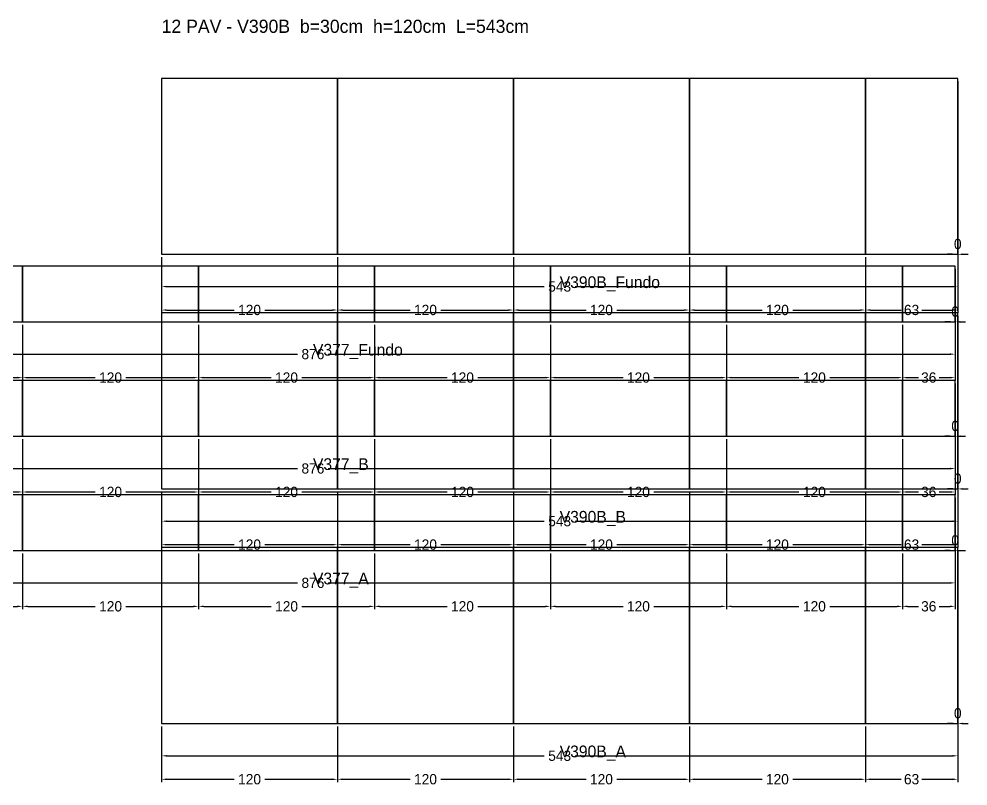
# Model space of a CAD drawing. Header units: metres. Extents: x 180 to 6304, y -11808 to -336.
# Drawn here: x 1617 to 2264, y -5294 to -4771 of the extents above; entities that cross this region are included whole.
import ezdxf

# ---------------------------------------------------------------- set-up
doc = ezdxf.new("R2010")
doc.units = ezdxf.units.M
doc.layers.add('COTA', color=3, linetype='Continuous')
doc.dimstyles.new('COTA_VIG', dxfattribs={"dimtxt": 7, "dimasz": 3.5, "dimexe": 2, "dimexo": 2, "dimgap": 1.5, "dimtad": 1, "dimdec": 1, "dimcen": 2.5, "dimclrd": 3, "dimclre": 3, "dimclrt": 3, "dimazin": 3, "dimtfac": 1, "dimtmove": 0, "dimatfit": 3})

# ---------------------------------------------------------------- blocks, each defined once
blk = doc.blocks.new('_CLOSEDFILLED')
at = {"color": 0, "linetype": 'BYBLOCK'}
blk.add_solid([(-1, 0.16), (0, 0), (-1, -0.16)], dxfattribs=at)
blk = doc.blocks.new('*D1171')
at = {"color": 3}
for p, q in [((1379.23, -5135.47), (1379.23, -5157.47)), ((2255.23, -5135.47), (2255.23, -5157.47)), ((1382.73, -5155.47), (1806.73, -5155.47)), ((1827.73, -5155.47), (2251.73, -5155.47))]:
    blk.add_line(p, q, dxfattribs=at)
at = {"layer": 'Defpoints'}
for p in [(1379.23, -5133.47), (2255.23, -5133.47), (1379.23, -5155.47)]:
    blk.add_point(p, dxfattribs=at)
at = {"layer": 'COTA', "color": 3, "xscale": 3.5, "yscale": 3.5, "rotation": 180}
blk.add_blockref('_CLOSEDFILLED', (1379.23, -5155.47), dxfattribs=at)
at = {"layer": 'COTA', "color": 3, "xscale": 3.5, "yscale": 3.5}
blk.add_blockref('_CLOSEDFILLED', (2255.23, -5155.47), dxfattribs=at)
at = {"layer": 'COTA', "color": 3, "insert": (1817.23, -5155.47), "char_height": 7, "attachment_point": 5}
blk.add_mtext('876', dxfattribs=at)
blk = doc.blocks.new('*D1173')
at = {"color": 3}
for p, q in [((1499.23, -5135.47), (1499.23, -5173.47)), ((1619.23, -5135.47), (1619.23, -5173.47)), ((1502.73, -5171.47), (1548.73, -5171.47)), ((1569.73, -5171.47), (1615.73, -5171.47))]:
    blk.add_line(p, q, dxfattribs=at)
at = {"layer": 'Defpoints'}
for p in [(1499.23, -5133.47), (1619.23, -5133.47), (1499.23, -5171.47)]:
    blk.add_point(p, dxfattribs=at)
at = {"layer": 'COTA', "color": 3, "xscale": 3.5, "yscale": 3.5, "rotation": 180}
blk.add_blockref('_CLOSEDFILLED', (1499.23, -5171.47), dxfattribs=at)
at = {"layer": 'COTA', "color": 3, "xscale": 3.5, "yscale": 3.5}
blk.add_blockref('_CLOSEDFILLED', (1619.23, -5171.47), dxfattribs=at)
at = {"layer": 'COTA', "color": 3, "insert": (1559.23, -5171.47), "char_height": 7, "attachment_point": 5}
blk.add_mtext('120', dxfattribs=at)
blk = doc.blocks.new('*D1174')
at = {"color": 3}
for p, q in [((1619.23, -5135.47), (1619.23, -5173.47)), ((1739.23, -5135.47), (1739.23, -5173.47)), ((1622.73, -5171.47), (1668.73, -5171.47)), ((1689.73, -5171.47), (1735.73, -5171.47))]:
    blk.add_line(p, q, dxfattribs=at)
at = {"layer": 'Defpoints'}
for p in [(1619.23, -5133.47), (1739.23, -5133.47), (1619.23, -5171.47)]:
    blk.add_point(p, dxfattribs=at)
at = {"layer": 'COTA', "color": 3, "xscale": 3.5, "yscale": 3.5, "rotation": 180}
blk.add_blockref('_CLOSEDFILLED', (1619.23, -5171.47), dxfattribs=at)
at = {"layer": 'COTA', "color": 3, "xscale": 3.5, "yscale": 3.5}
blk.add_blockref('_CLOSEDFILLED', (1739.23, -5171.47), dxfattribs=at)
at = {"layer": 'COTA', "color": 3, "insert": (1679.23, -5171.47), "char_height": 7, "attachment_point": 5}
blk.add_mtext('120', dxfattribs=at)
blk = doc.blocks.new('*D1175')
at = {"color": 3}
for p, q in [((1739.23, -5135.47), (1739.23, -5173.47)), ((1859.23, -5135.47), (1859.23, -5173.47)), ((1742.73, -5171.47), (1788.73, -5171.47)), ((1809.73, -5171.47), (1855.73, -5171.47))]:
    blk.add_line(p, q, dxfattribs=at)
at = {"layer": 'Defpoints'}
for p in [(1739.23, -5133.47), (1859.23, -5133.47), (1739.23, -5171.47)]:
    blk.add_point(p, dxfattribs=at)
at = {"layer": 'COTA', "color": 3, "xscale": 3.5, "yscale": 3.5, "rotation": 180}
blk.add_blockref('_CLOSEDFILLED', (1739.23, -5171.47), dxfattribs=at)
at = {"layer": 'COTA', "color": 3, "xscale": 3.5, "yscale": 3.5}
blk.add_blockref('_CLOSEDFILLED', (1859.23, -5171.47), dxfattribs=at)
at = {"layer": 'COTA', "color": 3, "insert": (1799.23, -5171.47), "char_height": 7, "attachment_point": 5}
blk.add_mtext('120', dxfattribs=at)
blk = doc.blocks.new('*D1176')
at = {"color": 3}
for p, q in [((1859.23, -5135.47), (1859.23, -5173.47)), ((1979.23, -5135.47), (1979.23, -5173.47)), ((1862.73, -5171.47), (1908.73, -5171.47)), ((1929.73, -5171.47), (1975.73, -5171.47))]:
    blk.add_line(p, q, dxfattribs=at)
at = {"layer": 'Defpoints'}
for p in [(1859.23, -5133.47), (1979.23, -5133.47), (1859.23, -5171.47)]:
    blk.add_point(p, dxfattribs=at)
at = {"layer": 'COTA', "color": 3, "xscale": 3.5, "yscale": 3.5, "rotation": 180}
blk.add_blockref('_CLOSEDFILLED', (1859.23, -5171.47), dxfattribs=at)
at = {"layer": 'COTA', "color": 3, "xscale": 3.5, "yscale": 3.5}
blk.add_blockref('_CLOSEDFILLED', (1979.23, -5171.47), dxfattribs=at)
at = {"layer": 'COTA', "color": 3, "insert": (1919.23, -5171.47), "char_height": 7, "attachment_point": 5}
blk.add_mtext('120', dxfattribs=at)
blk = doc.blocks.new('*D1177')
at = {"color": 3}
for p, q in [((1979.23, -5135.47), (1979.23, -5173.47)), ((2099.23, -5135.47), (2099.23, -5173.47)), ((1982.73, -5171.47), (2028.73, -5171.47)), ((2049.73, -5171.47), (2095.73, -5171.47))]:
    blk.add_line(p, q, dxfattribs=at)
at = {"layer": 'Defpoints'}
for p in [(1979.23, -5133.47), (2099.23, -5133.47), (1979.23, -5171.47)]:
    blk.add_point(p, dxfattribs=at)
at = {"layer": 'COTA', "color": 3, "xscale": 3.5, "yscale": 3.5, "rotation": 180}
blk.add_blockref('_CLOSEDFILLED', (1979.23, -5171.47), dxfattribs=at)
at = {"layer": 'COTA', "color": 3, "xscale": 3.5, "yscale": 3.5}
blk.add_blockref('_CLOSEDFILLED', (2099.23, -5171.47), dxfattribs=at)
at = {"layer": 'COTA', "color": 3, "insert": (2039.23, -5171.47), "char_height": 7, "attachment_point": 5}
blk.add_mtext('120', dxfattribs=at)
blk = doc.blocks.new('*D1178')
at = {"color": 3}
for p, q in [((2099.23, -5135.47), (2099.23, -5173.47)), ((2219.23, -5135.47), (2219.23, -5173.47)), ((2102.73, -5171.47), (2148.73, -5171.47)), ((2169.73, -5171.47), (2215.73, -5171.47))]:
    blk.add_line(p, q, dxfattribs=at)
at = {"layer": 'Defpoints'}
for p in [(2099.23, -5133.47), (2219.23, -5133.47), (2099.23, -5171.47)]:
    blk.add_point(p, dxfattribs=at)
at = {"layer": 'COTA', "color": 3, "xscale": 3.5, "yscale": 3.5, "rotation": 180}
blk.add_blockref('_CLOSEDFILLED', (2099.23, -5171.47), dxfattribs=at)
at = {"layer": 'COTA', "color": 3, "xscale": 3.5, "yscale": 3.5}
blk.add_blockref('_CLOSEDFILLED', (2219.23, -5171.47), dxfattribs=at)
at = {"layer": 'COTA', "color": 3, "insert": (2159.23, -5171.47), "char_height": 7, "attachment_point": 5}
blk.add_mtext('120', dxfattribs=at)
blk = doc.blocks.new('*D1179')
at = {"color": 3}
for p, q in [((2219.23, -5135.47), (2219.23, -5173.47)), ((2255.23, -5135.47), (2255.23, -5173.47)), ((2222.73, -5171.47), (2230.23, -5171.47)), ((2244.23, -5171.47), (2251.73, -5171.47))]:
    blk.add_line(p, q, dxfattribs=at)
at = {"layer": 'Defpoints'}
for p in [(2219.23, -5133.47), (2255.23, -5133.47), (2219.23, -5171.47)]:
    blk.add_point(p, dxfattribs=at)
at = {"layer": 'COTA', "color": 3, "xscale": 3.5, "yscale": 3.5, "rotation": 180}
blk.add_blockref('_CLOSEDFILLED', (2219.23, -5171.47), dxfattribs=at)
at = {"layer": 'COTA', "color": 3, "xscale": 3.5, "yscale": 3.5}
blk.add_blockref('_CLOSEDFILLED', (2255.23, -5171.47), dxfattribs=at)
at = {"layer": 'COTA', "color": 3, "insert": (2237.23, -5171.47), "char_height": 7, "attachment_point": 5}
blk.add_mtext('36', dxfattribs=at)
blk = doc.blocks.new('*D1181')
at = {"color": 3}
for p, q in [((1379.23, -5057.47), (1379.23, -5079.47)), ((2255.23, -5057.47), (2255.23, -5079.47)), ((1382.73, -5077.47), (1806.73, -5077.47)), ((1827.73, -5077.47), (2251.73, -5077.47))]:
    blk.add_line(p, q, dxfattribs=at)
at = {"layer": 'Defpoints'}
for p in [(1379.23, -5055.47), (2255.23, -5055.47), (1379.23, -5077.47)]:
    blk.add_point(p, dxfattribs=at)
at = {"layer": 'COTA', "color": 3, "xscale": 3.5, "yscale": 3.5, "rotation": 180}
blk.add_blockref('_CLOSEDFILLED', (1379.23, -5077.47), dxfattribs=at)
at = {"layer": 'COTA', "color": 3, "xscale": 3.5, "yscale": 3.5}
blk.add_blockref('_CLOSEDFILLED', (2255.23, -5077.47), dxfattribs=at)
at = {"layer": 'COTA', "color": 3, "insert": (1817.23, -5077.47), "char_height": 7, "attachment_point": 5}
blk.add_mtext('876', dxfattribs=at)
blk = doc.blocks.new('*D1183')
at = {"color": 3}
for p, q in [((1499.23, -5057.47), (1499.23, -5095.47)), ((1619.23, -5057.47), (1619.23, -5095.47)), ((1502.73, -5093.47), (1548.73, -5093.47)), ((1569.73, -5093.47), (1615.73, -5093.47))]:
    blk.add_line(p, q, dxfattribs=at)
at = {"layer": 'Defpoints'}
for p in [(1499.23, -5055.47), (1619.23, -5055.47), (1499.23, -5093.47)]:
    blk.add_point(p, dxfattribs=at)
at = {"layer": 'COTA', "color": 3, "xscale": 3.5, "yscale": 3.5, "rotation": 180}
blk.add_blockref('_CLOSEDFILLED', (1499.23, -5093.47), dxfattribs=at)
at = {"layer": 'COTA', "color": 3, "xscale": 3.5, "yscale": 3.5}
blk.add_blockref('_CLOSEDFILLED', (1619.23, -5093.47), dxfattribs=at)
at = {"layer": 'COTA', "color": 3, "insert": (1559.23, -5093.47), "char_height": 7, "attachment_point": 5}
blk.add_mtext('120', dxfattribs=at)
blk = doc.blocks.new('*D1184')
at = {"color": 3}
for p, q in [((1619.23, -5057.47), (1619.23, -5095.47)), ((1739.23, -5057.47), (1739.23, -5095.47)), ((1622.73, -5093.47), (1668.73, -5093.47)), ((1689.73, -5093.47), (1735.73, -5093.47))]:
    blk.add_line(p, q, dxfattribs=at)
at = {"layer": 'Defpoints'}
for p in [(1619.23, -5055.47), (1739.23, -5055.47), (1619.23, -5093.47)]:
    blk.add_point(p, dxfattribs=at)
at = {"layer": 'COTA', "color": 3, "xscale": 3.5, "yscale": 3.5, "rotation": 180}
blk.add_blockref('_CLOSEDFILLED', (1619.23, -5093.47), dxfattribs=at)
at = {"layer": 'COTA', "color": 3, "xscale": 3.5, "yscale": 3.5}
blk.add_blockref('_CLOSEDFILLED', (1739.23, -5093.47), dxfattribs=at)
at = {"layer": 'COTA', "color": 3, "insert": (1679.23, -5093.47), "char_height": 7, "attachment_point": 5}
blk.add_mtext('120', dxfattribs=at)
blk = doc.blocks.new('*D1185')
at = {"color": 3}
for p, q in [((1739.23, -5057.47), (1739.23, -5095.47)), ((1859.23, -5057.47), (1859.23, -5095.47)), ((1742.73, -5093.47), (1788.73, -5093.47)), ((1809.73, -5093.47), (1855.73, -5093.47))]:
    blk.add_line(p, q, dxfattribs=at)
at = {"layer": 'Defpoints'}
for p in [(1739.23, -5055.47), (1859.23, -5055.47), (1739.23, -5093.47)]:
    blk.add_point(p, dxfattribs=at)
at = {"layer": 'COTA', "color": 3, "xscale": 3.5, "yscale": 3.5, "rotation": 180}
blk.add_blockref('_CLOSEDFILLED', (1739.23, -5093.47), dxfattribs=at)
at = {"layer": 'COTA', "color": 3, "xscale": 3.5, "yscale": 3.5}
blk.add_blockref('_CLOSEDFILLED', (1859.23, -5093.47), dxfattribs=at)
at = {"layer": 'COTA', "color": 3, "insert": (1799.23, -5093.47), "char_height": 7, "attachment_point": 5}
blk.add_mtext('120', dxfattribs=at)
blk = doc.blocks.new('*D1186')
at = {"color": 3}
for p, q in [((1859.23, -5057.47), (1859.23, -5095.47)), ((1979.23, -5057.47), (1979.23, -5095.47)), ((1862.73, -5093.47), (1908.73, -5093.47)), ((1929.73, -5093.47), (1975.73, -5093.47))]:
    blk.add_line(p, q, dxfattribs=at)
at = {"layer": 'Defpoints'}
for p in [(1859.23, -5055.47), (1979.23, -5055.47), (1859.23, -5093.47)]:
    blk.add_point(p, dxfattribs=at)
at = {"layer": 'COTA', "color": 3, "xscale": 3.5, "yscale": 3.5, "rotation": 180}
blk.add_blockref('_CLOSEDFILLED', (1859.23, -5093.47), dxfattribs=at)
at = {"layer": 'COTA', "color": 3, "xscale": 3.5, "yscale": 3.5}
blk.add_blockref('_CLOSEDFILLED', (1979.23, -5093.47), dxfattribs=at)
at = {"layer": 'COTA', "color": 3, "insert": (1919.23, -5093.47), "char_height": 7, "attachment_point": 5}
blk.add_mtext('120', dxfattribs=at)
blk = doc.blocks.new('*D1187')
at = {"color": 3}
for p, q in [((1979.23, -5057.47), (1979.23, -5095.47)), ((2099.23, -5057.47), (2099.23, -5095.47)), ((1982.73, -5093.47), (2028.73, -5093.47)), ((2049.73, -5093.47), (2095.73, -5093.47))]:
    blk.add_line(p, q, dxfattribs=at)
at = {"layer": 'Defpoints'}
for p in [(1979.23, -5055.47), (2099.23, -5055.47), (1979.23, -5093.47)]:
    blk.add_point(p, dxfattribs=at)
at = {"layer": 'COTA', "color": 3, "xscale": 3.5, "yscale": 3.5, "rotation": 180}
blk.add_blockref('_CLOSEDFILLED', (1979.23, -5093.47), dxfattribs=at)
at = {"layer": 'COTA', "color": 3, "xscale": 3.5, "yscale": 3.5}
blk.add_blockref('_CLOSEDFILLED', (2099.23, -5093.47), dxfattribs=at)
at = {"layer": 'COTA', "color": 3, "insert": (2039.23, -5093.47), "char_height": 7, "attachment_point": 5}
blk.add_mtext('120', dxfattribs=at)
blk = doc.blocks.new('*D1188')
at = {"color": 3}
for p, q in [((2099.23, -5057.47), (2099.23, -5095.47)), ((2219.23, -5057.47), (2219.23, -5095.47)), ((2102.73, -5093.47), (2148.73, -5093.47)), ((2169.73, -5093.47), (2215.73, -5093.47))]:
    blk.add_line(p, q, dxfattribs=at)
at = {"layer": 'Defpoints'}
for p in [(2099.23, -5055.47), (2219.23, -5055.47), (2099.23, -5093.47)]:
    blk.add_point(p, dxfattribs=at)
at = {"layer": 'COTA', "color": 3, "xscale": 3.5, "yscale": 3.5, "rotation": 180}
blk.add_blockref('_CLOSEDFILLED', (2099.23, -5093.47), dxfattribs=at)
at = {"layer": 'COTA', "color": 3, "xscale": 3.5, "yscale": 3.5}
blk.add_blockref('_CLOSEDFILLED', (2219.23, -5093.47), dxfattribs=at)
at = {"layer": 'COTA', "color": 3, "insert": (2159.23, -5093.47), "char_height": 7, "attachment_point": 5}
blk.add_mtext('120', dxfattribs=at)
blk = doc.blocks.new('*D1189')
at = {"color": 3}
for p, q in [((2219.23, -5057.47), (2219.23, -5095.47)), ((2255.23, -5057.47), (2255.23, -5095.47)), ((2222.73, -5093.47), (2230.23, -5093.47)), ((2244.23, -5093.47), (2251.73, -5093.47))]:
    blk.add_line(p, q, dxfattribs=at)
at = {"layer": 'Defpoints'}
for p in [(2219.23, -5055.47), (2255.23, -5055.47), (2219.23, -5093.47)]:
    blk.add_point(p, dxfattribs=at)
at = {"layer": 'COTA', "color": 3, "xscale": 3.5, "yscale": 3.5, "rotation": 180}
blk.add_blockref('_CLOSEDFILLED', (2219.23, -5093.47), dxfattribs=at)
at = {"layer": 'COTA', "color": 3, "xscale": 3.5, "yscale": 3.5}
blk.add_blockref('_CLOSEDFILLED', (2255.23, -5093.47), dxfattribs=at)
at = {"layer": 'COTA', "color": 3, "insert": (2237.23, -5093.47), "char_height": 7, "attachment_point": 5}
blk.add_mtext('36', dxfattribs=at)
blk = doc.blocks.new('*D1191')
at = {"color": 3}
for p, q in [((1379.23, -4979.47), (1379.23, -5001.47)), ((2255.23, -4979.47), (2255.23, -5001.47)), ((1382.73, -4999.47), (1806.73, -4999.47)), ((1827.73, -4999.47), (2251.73, -4999.47))]:
    blk.add_line(p, q, dxfattribs=at)
at = {"layer": 'Defpoints'}
for p in [(1379.23, -4977.47), (2255.23, -4977.47), (1379.23, -4999.47)]:
    blk.add_point(p, dxfattribs=at)
at = {"layer": 'COTA', "color": 3, "xscale": 3.5, "yscale": 3.5, "rotation": 180}
blk.add_blockref('_CLOSEDFILLED', (1379.23, -4999.47), dxfattribs=at)
at = {"layer": 'COTA', "color": 3, "xscale": 3.5, "yscale": 3.5}
blk.add_blockref('_CLOSEDFILLED', (2255.23, -4999.47), dxfattribs=at)
at = {"layer": 'COTA', "color": 3, "insert": (1817.23, -4999.47), "char_height": 7, "attachment_point": 5}
blk.add_mtext('876', dxfattribs=at)
blk = doc.blocks.new('*D1193')
at = {"color": 3}
for p, q in [((1499.23, -4979.47), (1499.23, -5017.47)), ((1619.23, -4979.47), (1619.23, -5017.47)), ((1502.73, -5015.47), (1548.73, -5015.47)), ((1569.73, -5015.47), (1615.73, -5015.47))]:
    blk.add_line(p, q, dxfattribs=at)
at = {"layer": 'Defpoints'}
for p in [(1499.23, -4977.47), (1619.23, -4977.47), (1499.23, -5015.47)]:
    blk.add_point(p, dxfattribs=at)
at = {"layer": 'COTA', "color": 3, "xscale": 3.5, "yscale": 3.5, "rotation": 180}
blk.add_blockref('_CLOSEDFILLED', (1499.23, -5015.47), dxfattribs=at)
at = {"layer": 'COTA', "color": 3, "xscale": 3.5, "yscale": 3.5}
blk.add_blockref('_CLOSEDFILLED', (1619.23, -5015.47), dxfattribs=at)
at = {"layer": 'COTA', "color": 3, "insert": (1559.23, -5015.47), "char_height": 7, "attachment_point": 5}
blk.add_mtext('120', dxfattribs=at)
blk = doc.blocks.new('*D1194')
at = {"color": 3}
for p, q in [((1619.23, -4979.47), (1619.23, -5017.47)), ((1739.23, -4979.47), (1739.23, -5017.47)), ((1622.73, -5015.47), (1668.73, -5015.47)), ((1689.73, -5015.47), (1735.73, -5015.47))]:
    blk.add_line(p, q, dxfattribs=at)
at = {"layer": 'Defpoints'}
for p in [(1619.23, -4977.47), (1739.23, -4977.47), (1619.23, -5015.47)]:
    blk.add_point(p, dxfattribs=at)
at = {"layer": 'COTA', "color": 3, "xscale": 3.5, "yscale": 3.5, "rotation": 180}
blk.add_blockref('_CLOSEDFILLED', (1619.23, -5015.47), dxfattribs=at)
at = {"layer": 'COTA', "color": 3, "xscale": 3.5, "yscale": 3.5}
blk.add_blockref('_CLOSEDFILLED', (1739.23, -5015.47), dxfattribs=at)
at = {"layer": 'COTA', "color": 3, "insert": (1679.23, -5015.47), "char_height": 7, "attachment_point": 5}
blk.add_mtext('120', dxfattribs=at)
blk = doc.blocks.new('*D1195')
at = {"color": 3}
for p, q in [((1739.23, -4979.47), (1739.23, -5017.47)), ((1859.23, -4979.47), (1859.23, -5017.47)), ((1742.73, -5015.47), (1788.73, -5015.47)), ((1809.73, -5015.47), (1855.73, -5015.47))]:
    blk.add_line(p, q, dxfattribs=at)
at = {"layer": 'Defpoints'}
for p in [(1739.23, -4977.47), (1859.23, -4977.47), (1739.23, -5015.47)]:
    blk.add_point(p, dxfattribs=at)
at = {"layer": 'COTA', "color": 3, "xscale": 3.5, "yscale": 3.5, "rotation": 180}
blk.add_blockref('_CLOSEDFILLED', (1739.23, -5015.47), dxfattribs=at)
at = {"layer": 'COTA', "color": 3, "xscale": 3.5, "yscale": 3.5}
blk.add_blockref('_CLOSEDFILLED', (1859.23, -5015.47), dxfattribs=at)
at = {"layer": 'COTA', "color": 3, "insert": (1799.23, -5015.47), "char_height": 7, "attachment_point": 5}
blk.add_mtext('120', dxfattribs=at)
blk = doc.blocks.new('*D1196')
at = {"color": 3}
for p, q in [((1859.23, -4979.47), (1859.23, -5017.47)), ((1979.23, -4979.47), (1979.23, -5017.47)), ((1862.73, -5015.47), (1908.73, -5015.47)), ((1929.73, -5015.47), (1975.73, -5015.47))]:
    blk.add_line(p, q, dxfattribs=at)
at = {"layer": 'Defpoints'}
for p in [(1859.23, -4977.47), (1979.23, -4977.47), (1859.23, -5015.47)]:
    blk.add_point(p, dxfattribs=at)
at = {"layer": 'COTA', "color": 3, "xscale": 3.5, "yscale": 3.5, "rotation": 180}
blk.add_blockref('_CLOSEDFILLED', (1859.23, -5015.47), dxfattribs=at)
at = {"layer": 'COTA', "color": 3, "xscale": 3.5, "yscale": 3.5}
blk.add_blockref('_CLOSEDFILLED', (1979.23, -5015.47), dxfattribs=at)
at = {"layer": 'COTA', "color": 3, "insert": (1919.23, -5015.47), "char_height": 7, "attachment_point": 5}
blk.add_mtext('120', dxfattribs=at)
blk = doc.blocks.new('*D1197')
at = {"color": 3}
for p, q in [((1979.23, -4979.47), (1979.23, -5017.47)), ((2099.23, -4979.47), (2099.23, -5017.47)), ((1982.73, -5015.47), (2028.73, -5015.47)), ((2049.73, -5015.47), (2095.73, -5015.47))]:
    blk.add_line(p, q, dxfattribs=at)
at = {"layer": 'Defpoints'}
for p in [(1979.23, -4977.47), (2099.23, -4977.47), (1979.23, -5015.47)]:
    blk.add_point(p, dxfattribs=at)
at = {"layer": 'COTA', "color": 3, "xscale": 3.5, "yscale": 3.5, "rotation": 180}
blk.add_blockref('_CLOSEDFILLED', (1979.23, -5015.47), dxfattribs=at)
at = {"layer": 'COTA', "color": 3, "xscale": 3.5, "yscale": 3.5}
blk.add_blockref('_CLOSEDFILLED', (2099.23, -5015.47), dxfattribs=at)
at = {"layer": 'COTA', "color": 3, "insert": (2039.23, -5015.47), "char_height": 7, "attachment_point": 5}
blk.add_mtext('120', dxfattribs=at)
blk = doc.blocks.new('*D1198')
at = {"color": 3}
for p, q in [((2099.23, -4979.47), (2099.23, -5017.47)), ((2219.23, -4979.47), (2219.23, -5017.47)), ((2102.73, -5015.47), (2148.73, -5015.47)), ((2169.73, -5015.47), (2215.73, -5015.47))]:
    blk.add_line(p, q, dxfattribs=at)
at = {"layer": 'Defpoints'}
for p in [(2099.23, -4977.47), (2219.23, -4977.47), (2099.23, -5015.47)]:
    blk.add_point(p, dxfattribs=at)
at = {"layer": 'COTA', "color": 3, "xscale": 3.5, "yscale": 3.5, "rotation": 180}
blk.add_blockref('_CLOSEDFILLED', (2099.23, -5015.47), dxfattribs=at)
at = {"layer": 'COTA', "color": 3, "xscale": 3.5, "yscale": 3.5}
blk.add_blockref('_CLOSEDFILLED', (2219.23, -5015.47), dxfattribs=at)
at = {"layer": 'COTA', "color": 3, "insert": (2159.23, -5015.47), "char_height": 7, "attachment_point": 5}
blk.add_mtext('120', dxfattribs=at)
blk = doc.blocks.new('*D1199')
at = {"color": 3}
for p, q in [((2219.23, -4979.47), (2219.23, -5017.47)), ((2255.23, -4979.47), (2255.23, -5017.47)), ((2222.73, -5015.47), (2230.23, -5015.47)), ((2244.23, -5015.47), (2251.73, -5015.47))]:
    blk.add_line(p, q, dxfattribs=at)
at = {"layer": 'Defpoints'}
for p in [(2219.23, -4977.47), (2255.23, -4977.47), (2219.23, -5015.47)]:
    blk.add_point(p, dxfattribs=at)
at = {"layer": 'COTA', "color": 3, "xscale": 3.5, "yscale": 3.5, "rotation": 180}
blk.add_blockref('_CLOSEDFILLED', (2219.23, -5015.47), dxfattribs=at)
at = {"layer": 'COTA', "color": 3, "xscale": 3.5, "yscale": 3.5}
blk.add_blockref('_CLOSEDFILLED', (2255.23, -5015.47), dxfattribs=at)
at = {"layer": 'COTA', "color": 3, "insert": (2237.23, -5015.47), "char_height": 7, "attachment_point": 5}
blk.add_mtext('36', dxfattribs=at)
blk = doc.blocks.new('*D1411')
at = {"color": 3}
for p, q in [((1714.01, -5253.38), (1714.01, -5275.38)), ((2257.01, -5253.38), (2257.01, -5275.38)), ((1717.51, -5273.38), (1975.01, -5273.38)), ((1996.01, -5273.38), (2253.51, -5273.38))]:
    blk.add_line(p, q, dxfattribs=at)
at = {"layer": 'Defpoints'}
for p in [(1714.01, -5251.38), (2257.01, -5251.38), (1714.01, -5273.38)]:
    blk.add_point(p, dxfattribs=at)
at = {"layer": 'COTA', "color": 3, "xscale": 3.5, "yscale": 3.5, "rotation": 180}
blk.add_blockref('_CLOSEDFILLED', (1714.01, -5273.38), dxfattribs=at)
at = {"layer": 'COTA', "color": 3, "xscale": 3.5, "yscale": 3.5}
blk.add_blockref('_CLOSEDFILLED', (2257.01, -5273.38), dxfattribs=at)
at = {"layer": 'COTA', "color": 3, "insert": (1985.51, -5273.38), "char_height": 7, "attachment_point": 5}
blk.add_mtext('543', dxfattribs=at)
blk = doc.blocks.new('*D1412')
at = {"color": 3}
for p, q in [((1714.01, -5253.38), (1714.01, -5291.38)), ((1834.01, -5253.38), (1834.01, -5291.38)), ((1717.51, -5289.38), (1763.51, -5289.38)), ((1784.51, -5289.38), (1830.51, -5289.38))]:
    blk.add_line(p, q, dxfattribs=at)
at = {"layer": 'Defpoints'}
for p in [(1714.01, -5251.38), (1834.01, -5251.38), (1714.01, -5289.38)]:
    blk.add_point(p, dxfattribs=at)
at = {"layer": 'COTA', "color": 3, "xscale": 3.5, "yscale": 3.5, "rotation": 180}
blk.add_blockref('_CLOSEDFILLED', (1714.01, -5289.38), dxfattribs=at)
at = {"layer": 'COTA', "color": 3, "xscale": 3.5, "yscale": 3.5}
blk.add_blockref('_CLOSEDFILLED', (1834.01, -5289.38), dxfattribs=at)
at = {"layer": 'COTA', "color": 3, "insert": (1774.01, -5289.38), "char_height": 7, "attachment_point": 5}
blk.add_mtext('120', dxfattribs=at)
blk = doc.blocks.new('*D1413')
at = {"color": 3}
for p, q in [((1834.01, -5253.38), (1834.01, -5291.38)), ((1954.01, -5253.38), (1954.01, -5291.38)), ((1837.51, -5289.38), (1883.51, -5289.38)), ((1904.51, -5289.38), (1950.51, -5289.38))]:
    blk.add_line(p, q, dxfattribs=at)
at = {"layer": 'Defpoints'}
for p in [(1834.01, -5251.38), (1954.01, -5251.38), (1834.01, -5289.38)]:
    blk.add_point(p, dxfattribs=at)
at = {"layer": 'COTA', "color": 3, "xscale": 3.5, "yscale": 3.5, "rotation": 180}
blk.add_blockref('_CLOSEDFILLED', (1834.01, -5289.38), dxfattribs=at)
at = {"layer": 'COTA', "color": 3, "xscale": 3.5, "yscale": 3.5}
blk.add_blockref('_CLOSEDFILLED', (1954.01, -5289.38), dxfattribs=at)
at = {"layer": 'COTA', "color": 3, "insert": (1894.01, -5289.38), "char_height": 7, "attachment_point": 5}
blk.add_mtext('120', dxfattribs=at)
blk = doc.blocks.new('*D1414')
at = {"color": 3}
for p, q in [((1954.01, -5253.38), (1954.01, -5291.38)), ((2074.01, -5253.38), (2074.01, -5291.38)), ((1957.51, -5289.38), (2003.51, -5289.38)), ((2024.51, -5289.38), (2070.51, -5289.38))]:
    blk.add_line(p, q, dxfattribs=at)
at = {"layer": 'Defpoints'}
for p in [(1954.01, -5251.38), (2074.01, -5251.38), (1954.01, -5289.38)]:
    blk.add_point(p, dxfattribs=at)
at = {"layer": 'COTA', "color": 3, "xscale": 3.5, "yscale": 3.5, "rotation": 180}
blk.add_blockref('_CLOSEDFILLED', (1954.01, -5289.38), dxfattribs=at)
at = {"layer": 'COTA', "color": 3, "xscale": 3.5, "yscale": 3.5}
blk.add_blockref('_CLOSEDFILLED', (2074.01, -5289.38), dxfattribs=at)
at = {"layer": 'COTA', "color": 3, "insert": (2014.01, -5289.38), "char_height": 7, "attachment_point": 5}
blk.add_mtext('120', dxfattribs=at)
blk = doc.blocks.new('*D1415')
at = {"color": 3}
for p, q in [((2074.01, -5253.38), (2074.01, -5291.38)), ((2194.01, -5253.38), (2194.01, -5291.38)), ((2077.51, -5289.38), (2123.51, -5289.38)), ((2144.51, -5289.38), (2190.51, -5289.38))]:
    blk.add_line(p, q, dxfattribs=at)
at = {"layer": 'Defpoints'}
for p in [(2074.01, -5251.38), (2194.01, -5251.38), (2074.01, -5289.38)]:
    blk.add_point(p, dxfattribs=at)
at = {"layer": 'COTA', "color": 3, "xscale": 3.5, "yscale": 3.5, "rotation": 180}
blk.add_blockref('_CLOSEDFILLED', (2074.01, -5289.38), dxfattribs=at)
at = {"layer": 'COTA', "color": 3, "xscale": 3.5, "yscale": 3.5}
blk.add_blockref('_CLOSEDFILLED', (2194.01, -5289.38), dxfattribs=at)
at = {"layer": 'COTA', "color": 3, "insert": (2134.01, -5289.38), "char_height": 7, "attachment_point": 5}
blk.add_mtext('120', dxfattribs=at)
blk = doc.blocks.new('*D1416')
at = {"color": 3}
for p, q in [((2194.01, -5253.38), (2194.01, -5291.38)), ((2257.01, -5253.38), (2257.01, -5291.38)), ((2197.51, -5289.38), (2218.51, -5289.38)), ((2232.51, -5289.38), (2253.51, -5289.38))]:
    blk.add_line(p, q, dxfattribs=at)
at = {"layer": 'Defpoints'}
for p in [(2194.01, -5251.38), (2257.01, -5251.38), (2194.01, -5289.38)]:
    blk.add_point(p, dxfattribs=at)
at = {"layer": 'COTA', "color": 3, "xscale": 3.5, "yscale": 3.5, "rotation": 180}
blk.add_blockref('_CLOSEDFILLED', (2194.01, -5289.38), dxfattribs=at)
at = {"layer": 'COTA', "color": 3, "xscale": 3.5, "yscale": 3.5}
blk.add_blockref('_CLOSEDFILLED', (2257.01, -5289.38), dxfattribs=at)
at = {"layer": 'COTA', "color": 3, "insert": (2225.51, -5289.38), "char_height": 7, "attachment_point": 5}
blk.add_mtext('63', dxfattribs=at)
blk = doc.blocks.new('*D1418')
at = {"color": 3}
for p, q in [((1714.01, -5093.38), (1714.01, -5115.38)), ((2257.01, -5093.38), (2257.01, -5115.38)), ((1717.51, -5113.38), (1975.01, -5113.38)), ((1996.01, -5113.38), (2253.51, -5113.38))]:
    blk.add_line(p, q, dxfattribs=at)
at = {"layer": 'Defpoints'}
for p in [(1714.01, -5091.38), (2257.01, -5091.38), (1714.01, -5113.38)]:
    blk.add_point(p, dxfattribs=at)
at = {"layer": 'COTA', "color": 3, "xscale": 3.5, "yscale": 3.5, "rotation": 180}
blk.add_blockref('_CLOSEDFILLED', (1714.01, -5113.38), dxfattribs=at)
at = {"layer": 'COTA', "color": 3, "xscale": 3.5, "yscale": 3.5}
blk.add_blockref('_CLOSEDFILLED', (2257.01, -5113.38), dxfattribs=at)
at = {"layer": 'COTA', "color": 3, "insert": (1985.51, -5113.38), "char_height": 7, "attachment_point": 5}
blk.add_mtext('543', dxfattribs=at)
blk = doc.blocks.new('*D1419')
at = {"color": 3}
for p, q in [((1714.01, -5093.38), (1714.01, -5131.38)), ((1834.01, -5093.38), (1834.01, -5131.38)), ((1717.51, -5129.38), (1763.51, -5129.38)), ((1784.51, -5129.38), (1830.51, -5129.38))]:
    blk.add_line(p, q, dxfattribs=at)
at = {"layer": 'Defpoints'}
for p in [(1714.01, -5091.38), (1834.01, -5091.38), (1714.01, -5129.38)]:
    blk.add_point(p, dxfattribs=at)
at = {"layer": 'COTA', "color": 3, "xscale": 3.5, "yscale": 3.5, "rotation": 180}
blk.add_blockref('_CLOSEDFILLED', (1714.01, -5129.38), dxfattribs=at)
at = {"layer": 'COTA', "color": 3, "xscale": 3.5, "yscale": 3.5}
blk.add_blockref('_CLOSEDFILLED', (1834.01, -5129.38), dxfattribs=at)
at = {"layer": 'COTA', "color": 3, "insert": (1774.01, -5129.38), "char_height": 7, "attachment_point": 5}
blk.add_mtext('120', dxfattribs=at)
blk = doc.blocks.new('*D1420')
at = {"color": 3}
for p, q in [((1834.01, -5093.38), (1834.01, -5131.38)), ((1954.01, -5093.38), (1954.01, -5131.38)), ((1837.51, -5129.38), (1883.51, -5129.38)), ((1904.51, -5129.38), (1950.51, -5129.38))]:
    blk.add_line(p, q, dxfattribs=at)
at = {"layer": 'Defpoints'}
for p in [(1834.01, -5091.38), (1954.01, -5091.38), (1834.01, -5129.38)]:
    blk.add_point(p, dxfattribs=at)
at = {"layer": 'COTA', "color": 3, "xscale": 3.5, "yscale": 3.5, "rotation": 180}
blk.add_blockref('_CLOSEDFILLED', (1834.01, -5129.38), dxfattribs=at)
at = {"layer": 'COTA', "color": 3, "xscale": 3.5, "yscale": 3.5}
blk.add_blockref('_CLOSEDFILLED', (1954.01, -5129.38), dxfattribs=at)
at = {"layer": 'COTA', "color": 3, "insert": (1894.01, -5129.38), "char_height": 7, "attachment_point": 5}
blk.add_mtext('120', dxfattribs=at)
blk = doc.blocks.new('*D1421')
at = {"color": 3}
for p, q in [((1954.01, -5093.38), (1954.01, -5131.38)), ((2074.01, -5093.38), (2074.01, -5131.38)), ((1957.51, -5129.38), (2003.51, -5129.38)), ((2024.51, -5129.38), (2070.51, -5129.38))]:
    blk.add_line(p, q, dxfattribs=at)
at = {"layer": 'Defpoints'}
for p in [(1954.01, -5091.38), (2074.01, -5091.38), (1954.01, -5129.38)]:
    blk.add_point(p, dxfattribs=at)
at = {"layer": 'COTA', "color": 3, "xscale": 3.5, "yscale": 3.5, "rotation": 180}
blk.add_blockref('_CLOSEDFILLED', (1954.01, -5129.38), dxfattribs=at)
at = {"layer": 'COTA', "color": 3, "xscale": 3.5, "yscale": 3.5}
blk.add_blockref('_CLOSEDFILLED', (2074.01, -5129.38), dxfattribs=at)
at = {"layer": 'COTA', "color": 3, "insert": (2014.01, -5129.38), "char_height": 7, "attachment_point": 5}
blk.add_mtext('120', dxfattribs=at)
blk = doc.blocks.new('*D1422')
at = {"color": 3}
for p, q in [((2074.01, -5093.38), (2074.01, -5131.38)), ((2194.01, -5093.38), (2194.01, -5131.38)), ((2077.51, -5129.38), (2123.51, -5129.38)), ((2144.51, -5129.38), (2190.51, -5129.38))]:
    blk.add_line(p, q, dxfattribs=at)
at = {"layer": 'Defpoints'}
for p in [(2074.01, -5091.38), (2194.01, -5091.38), (2074.01, -5129.38)]:
    blk.add_point(p, dxfattribs=at)
at = {"layer": 'COTA', "color": 3, "xscale": 3.5, "yscale": 3.5, "rotation": 180}
blk.add_blockref('_CLOSEDFILLED', (2074.01, -5129.38), dxfattribs=at)
at = {"layer": 'COTA', "color": 3, "xscale": 3.5, "yscale": 3.5}
blk.add_blockref('_CLOSEDFILLED', (2194.01, -5129.38), dxfattribs=at)
at = {"layer": 'COTA', "color": 3, "insert": (2134.01, -5129.38), "char_height": 7, "attachment_point": 5}
blk.add_mtext('120', dxfattribs=at)
blk = doc.blocks.new('*D1423')
at = {"color": 3}
for p, q in [((2194.01, -5093.38), (2194.01, -5131.38)), ((2257.01, -5093.38), (2257.01, -5131.38)), ((2197.51, -5129.38), (2218.51, -5129.38)), ((2232.51, -5129.38), (2253.51, -5129.38))]:
    blk.add_line(p, q, dxfattribs=at)
at = {"layer": 'Defpoints'}
for p in [(2194.01, -5091.38), (2257.01, -5091.38), (2194.01, -5129.38)]:
    blk.add_point(p, dxfattribs=at)
at = {"layer": 'COTA', "color": 3, "xscale": 3.5, "yscale": 3.5, "rotation": 180}
blk.add_blockref('_CLOSEDFILLED', (2194.01, -5129.38), dxfattribs=at)
at = {"layer": 'COTA', "color": 3, "xscale": 3.5, "yscale": 3.5}
blk.add_blockref('_CLOSEDFILLED', (2257.01, -5129.38), dxfattribs=at)
at = {"layer": 'COTA', "color": 3, "insert": (2225.51, -5129.38), "char_height": 7, "attachment_point": 5}
blk.add_mtext('63', dxfattribs=at)
blk = doc.blocks.new('*D1425')
at = {"color": 3}
for p, q in [((1714.01, -4933.38), (1714.01, -4955.38)), ((2257.01, -4933.38), (2257.01, -4955.38)), ((1717.51, -4953.38), (1975.01, -4953.38)), ((1996.01, -4953.38), (2253.51, -4953.38))]:
    blk.add_line(p, q, dxfattribs=at)
at = {"layer": 'Defpoints'}
for p in [(1714.01, -4931.38), (2257.01, -4931.38), (1714.01, -4953.38)]:
    blk.add_point(p, dxfattribs=at)
at = {"layer": 'COTA', "color": 3, "xscale": 3.5, "yscale": 3.5, "rotation": 180}
blk.add_blockref('_CLOSEDFILLED', (1714.01, -4953.38), dxfattribs=at)
at = {"layer": 'COTA', "color": 3, "xscale": 3.5, "yscale": 3.5}
blk.add_blockref('_CLOSEDFILLED', (2257.01, -4953.38), dxfattribs=at)
at = {"layer": 'COTA', "color": 3, "insert": (1985.51, -4953.38), "char_height": 7, "attachment_point": 5}
blk.add_mtext('543', dxfattribs=at)
blk = doc.blocks.new('*D1426')
at = {"color": 3}
for p, q in [((1714.01, -4933.38), (1714.01, -4971.38)), ((1834.01, -4933.38), (1834.01, -4971.38)), ((1717.51, -4969.38), (1763.51, -4969.38)), ((1784.51, -4969.38), (1830.51, -4969.38))]:
    blk.add_line(p, q, dxfattribs=at)
at = {"layer": 'Defpoints'}
for p in [(1714.01, -4931.38), (1834.01, -4931.38), (1714.01, -4969.38)]:
    blk.add_point(p, dxfattribs=at)
at = {"layer": 'COTA', "color": 3, "xscale": 3.5, "yscale": 3.5, "rotation": 180}
blk.add_blockref('_CLOSEDFILLED', (1714.01, -4969.38), dxfattribs=at)
at = {"layer": 'COTA', "color": 3, "xscale": 3.5, "yscale": 3.5}
blk.add_blockref('_CLOSEDFILLED', (1834.01, -4969.38), dxfattribs=at)
at = {"layer": 'COTA', "color": 3, "insert": (1774.01, -4969.38), "char_height": 7, "attachment_point": 5}
blk.add_mtext('120', dxfattribs=at)
blk = doc.blocks.new('*D1427')
at = {"color": 3}
for p, q in [((1834.01, -4933.38), (1834.01, -4971.38)), ((1954.01, -4933.38), (1954.01, -4971.38)), ((1837.51, -4969.38), (1883.51, -4969.38)), ((1904.51, -4969.38), (1950.51, -4969.38))]:
    blk.add_line(p, q, dxfattribs=at)
at = {"layer": 'Defpoints'}
for p in [(1834.01, -4931.38), (1954.01, -4931.38), (1834.01, -4969.38)]:
    blk.add_point(p, dxfattribs=at)
at = {"layer": 'COTA', "color": 3, "xscale": 3.5, "yscale": 3.5, "rotation": 180}
blk.add_blockref('_CLOSEDFILLED', (1834.01, -4969.38), dxfattribs=at)
at = {"layer": 'COTA', "color": 3, "xscale": 3.5, "yscale": 3.5}
blk.add_blockref('_CLOSEDFILLED', (1954.01, -4969.38), dxfattribs=at)
at = {"layer": 'COTA', "color": 3, "insert": (1894.01, -4969.38), "char_height": 7, "attachment_point": 5}
blk.add_mtext('120', dxfattribs=at)
blk = doc.blocks.new('*D1428')
at = {"color": 3}
for p, q in [((1954.01, -4933.38), (1954.01, -4971.38)), ((2074.01, -4933.38), (2074.01, -4971.38)), ((1957.51, -4969.38), (2003.51, -4969.38)), ((2024.51, -4969.38), (2070.51, -4969.38))]:
    blk.add_line(p, q, dxfattribs=at)
at = {"layer": 'Defpoints'}
for p in [(1954.01, -4931.38), (2074.01, -4931.38), (1954.01, -4969.38)]:
    blk.add_point(p, dxfattribs=at)
at = {"layer": 'COTA', "color": 3, "xscale": 3.5, "yscale": 3.5, "rotation": 180}
blk.add_blockref('_CLOSEDFILLED', (1954.01, -4969.38), dxfattribs=at)
at = {"layer": 'COTA', "color": 3, "xscale": 3.5, "yscale": 3.5}
blk.add_blockref('_CLOSEDFILLED', (2074.01, -4969.38), dxfattribs=at)
at = {"layer": 'COTA', "color": 3, "insert": (2014.01, -4969.38), "char_height": 7, "attachment_point": 5}
blk.add_mtext('120', dxfattribs=at)
blk = doc.blocks.new('*D1429')
at = {"color": 3}
for p, q in [((2074.01, -4933.38), (2074.01, -4971.38)), ((2194.01, -4933.38), (2194.01, -4971.38)), ((2077.51, -4969.38), (2123.51, -4969.38)), ((2144.51, -4969.38), (2190.51, -4969.38))]:
    blk.add_line(p, q, dxfattribs=at)
at = {"layer": 'Defpoints'}
for p in [(2074.01, -4931.38), (2194.01, -4931.38), (2074.01, -4969.38)]:
    blk.add_point(p, dxfattribs=at)
at = {"layer": 'COTA', "color": 3, "xscale": 3.5, "yscale": 3.5, "rotation": 180}
blk.add_blockref('_CLOSEDFILLED', (2074.01, -4969.38), dxfattribs=at)
at = {"layer": 'COTA', "color": 3, "xscale": 3.5, "yscale": 3.5}
blk.add_blockref('_CLOSEDFILLED', (2194.01, -4969.38), dxfattribs=at)
at = {"layer": 'COTA', "color": 3, "insert": (2134.01, -4969.38), "char_height": 7, "attachment_point": 5}
blk.add_mtext('120', dxfattribs=at)
blk = doc.blocks.new('*D1430')
at = {"color": 3}
for p, q in [((2194.01, -4933.38), (2194.01, -4971.38)), ((2257.01, -4933.38), (2257.01, -4971.38)), ((2197.51, -4969.38), (2218.51, -4969.38)), ((2232.51, -4969.38), (2253.51, -4969.38))]:
    blk.add_line(p, q, dxfattribs=at)
at = {"layer": 'Defpoints'}
for p in [(2194.01, -4931.38), (2257.01, -4931.38), (2194.01, -4969.38)]:
    blk.add_point(p, dxfattribs=at)
at = {"layer": 'COTA', "color": 3, "xscale": 3.5, "yscale": 3.5, "rotation": 180}
blk.add_blockref('_CLOSEDFILLED', (2194.01, -4969.38), dxfattribs=at)
at = {"layer": 'COTA', "color": 3, "xscale": 3.5, "yscale": 3.5}
blk.add_blockref('_CLOSEDFILLED', (2257.01, -4969.38), dxfattribs=at)
at = {"layer": 'COTA', "color": 3, "insert": (2225.51, -4969.38), "char_height": 7, "attachment_point": 5}
blk.add_mtext('63', dxfattribs=at)

msp = doc.modelspace()

# ---------------------------------------------------------------- linework, layer by layer
at = {"layer": 'Paineis'}
for points in [[(1714.01, -4931.38), (1834.01, -4931.38), (1834.01, -4811.38), (1714.01, -4811.38)], [(1834.01, -4931.38), (1954.01, -4931.38), (1954.01, -4811.38), (1834.01, -4811.38)], [(1954.01, -4931.38), (2074.01, -4931.38), (2074.01, -4811.38), (1954.01, -4811.38)], [(2074.01, -4931.38), (2194.01, -4931.38), (2194.01, -4811.38), (2074.01, -4811.38)], [(2194.01, -4931.38), (2257.01, -4931.38), (2257.01, -4811.38), (2194.01, -4811.38)], [(1499.23, -4977.47), (1619.23, -4977.47), (1619.23, -4939.47), (1499.23, -4939.47)], [(1619.23, -4977.47), (1739.23, -4977.47), (1739.23, -4939.47), (1619.23, -4939.47)], [(1739.23, -4977.47), (1859.23, -4977.47), (1859.23, -4939.47), (1739.23, -4939.47)], [(1859.23, -4977.47), (1979.23, -4977.47), (1979.23, -4939.47), (1859.23, -4939.47)], [(1979.23, -4977.47), (2099.23, -4977.47), (2099.23, -4939.47), (1979.23, -4939.47)], [(2099.23, -4977.47), (2219.23, -4977.47), (2219.23, -4939.47), (2099.23, -4939.47)], [(2219.23, -4977.47), (2255.23, -4977.47), (2255.23, -4939.47), (2219.23, -4939.47)], [(1714.01, -5091.38), (1834.01, -5091.38), (1834.01, -4971.38), (1714.01, -4971.38)], [(1834.01, -5091.38), (1954.01, -5091.38), (1954.01, -4971.38), (1834.01, -4971.38)], [(1954.01, -5091.38), (2074.01, -5091.38), (2074.01, -4971.38), (1954.01, -4971.38)], [(2074.01, -5091.38), (2194.01, -5091.38), (2194.01, -4971.38), (2074.01, -4971.38)], [(2194.01, -5091.38), (2257.01, -5091.38), (2257.01, -4971.38), (2194.01, -4971.38)], [(1499.23, -5055.47), (1619.23, -5055.47), (1619.23, -5017.47), (1499.23, -5017.47)], [(1619.23, -5055.47), (1739.23, -5055.47), (1739.23, -5017.47), (1619.23, -5017.47)], [(1739.23, -5055.47), (1859.23, -5055.47), (1859.23, -5017.47), (1739.23, -5017.47)], [(1859.23, -5055.47), (1979.23, -5055.47), (1979.23, -5017.47), (1859.23, -5017.47)], [(1979.23, -5055.47), (2099.23, -5055.47), (2099.23, -5017.47), (1979.23, -5017.47)], [(2099.23, -5055.47), (2219.23, -5055.47), (2219.23, -5017.47), (2099.23, -5017.47)], [(2219.23, -5055.47), (2255.23, -5055.47), (2255.23, -5017.47), (2219.23, -5017.47)], [(1499.23, -5133.47), (1619.23, -5133.47), (1619.23, -5095.47), (1499.23, -5095.47)], [(1619.23, -5133.47), (1739.23, -5133.47), (1739.23, -5095.47), (1619.23, -5095.47)], [(1739.23, -5133.47), (1859.23, -5133.47), (1859.23, -5095.47), (1739.23, -5095.47)], [(1859.23, -5133.47), (1979.23, -5133.47), (1979.23, -5095.47), (1859.23, -5095.47)], [(1979.23, -5133.47), (2099.23, -5133.47), (2099.23, -5095.47), (1979.23, -5095.47)], [(2099.23, -5133.47), (2219.23, -5133.47), (2219.23, -5095.47), (2099.23, -5095.47)], [(2219.23, -5133.47), (2255.23, -5133.47), (2255.23, -5095.47), (2219.23, -5095.47)], [(1714.01, -5251.38), (1834.01, -5251.38), (1834.01, -5131.38), (1714.01, -5131.38)], [(1834.01, -5251.38), (1954.01, -5251.38), (1954.01, -5131.38), (1834.01, -5131.38)], [(1954.01, -5251.38), (2074.01, -5251.38), (2074.01, -5131.38), (1954.01, -5131.38)], [(2074.01, -5251.38), (2194.01, -5251.38), (2194.01, -5131.38), (2074.01, -5131.38)], [(2194.01, -5251.38), (2257.01, -5251.38), (2257.01, -5131.38), (2194.01, -5131.38)]]:
    msp.add_lwpolyline(points, close=True, dxfattribs=at)

# ---------------------------------------------------------------- texts
at = {"layer": 'NOMENCLATURA', "insert": (1714.01, -4771.38), "char_height": 9, "attachment_point": 1}
msp.add_mtext('12 PAV - V390B  b=30cm  h=120cm  L=543cm', dxfattribs=at)
at = {"layer": 'Texto Secao', "char_height": 8, "attachment_point": 1}
for s, insert in [('V390B_Fundo', (1985.51, -4946.38)), ('V377_Fundo', (1817.23, -4992.47)), ('V377_B', (1817.23, -5070.47)), ('V390B_B', (1985.51, -5106.38)), ('V377_A', (1817.23, -5148.47)), ('V390B_A', (1985.51, -5266.38))]:
    msp.add_mtext(s, dxfattribs=dict(at, insert=insert))

# ---------------------------------------------------------------- dimensions: what is measured, and where the dimension line sits
at = {"layer": 'COTA'}
for base, p1, p2 in [((2257.01, -4931.38), (2257.01, -4931.38), (2257.01, -4811.38)), ((2255.23, -4977.47), (2255.23, -4977.47), (2255.23, -4939.47)), ((2257.01, -5091.38), (2257.01, -5091.38), (2257.01, -4971.38)), ((2255.23, -5055.47), (2255.23, -5055.47), (2255.23, -5017.47)), ((2255.23, -5133.47), (2255.23, -5133.47), (2255.23, -5095.47)), ((2257.01, -5251.38), (2257.01, -5251.38), (2257.01, -5131.38))]:
    msp.add_linear_dim(base=base, p1=p1, p2=p2, dimstyle='COTA_VIG', dxfattribs=at).render()
for base, p1, p2, picture, middle in [((1714.01, -4953.38), (1714.01, -4931.38), (2257.01, -4931.38), '*D1425', (1985.51, -4953.38)), ((1714.01, -4969.38), (1714.01, -4931.38), (1834.01, -4931.38), '*D1426', (1774.01, -4969.38)), ((1834.01, -4969.38), (1834.01, -4931.38), (1954.01, -4931.38), '*D1427', (1894.01, -4969.38)), ((1954.01, -4969.38), (1954.01, -4931.38), (2074.01, -4931.38), '*D1428', (2014.01, -4969.38)), ((2074.01, -4969.38), (2074.01, -4931.38), (2194.01, -4931.38), '*D1429', (2134.01, -4969.38)), ((2194.01, -4969.38), (2194.01, -4931.38), (2257.01, -4931.38), '*D1430', (2225.51, -4969.38)), ((1379.23, -4999.47), (1379.23, -4977.47), (2255.23, -4977.47), '*D1191', (1817.23, -4999.47)), ((1499.23, -5015.47), (1499.23, -4977.47), (1619.23, -4977.47), '*D1193', (1559.23, -5015.47)), ((1619.23, -5015.47), (1619.23, -4977.47), (1739.23, -4977.47), '*D1194', (1679.23, -5015.47)), ((1739.23, -5015.47), (1739.23, -4977.47), (1859.23, -4977.47), '*D1195', (1799.23, -5015.47)), ((1859.23, -5015.47), (1859.23, -4977.47), (1979.23, -4977.47), '*D1196', (1919.23, -5015.47)), ((1979.23, -5015.47), (1979.23, -4977.47), (2099.23, -4977.47), '*D1197', (2039.23, -5015.47)), ((2099.23, -5015.47), (2099.23, -4977.47), (2219.23, -4977.47), '*D1198', (2159.23, -5015.47)), ((2219.23, -5015.47), (2219.23, -4977.47), (2255.23, -4977.47), '*D1199', (2237.23, -5015.47)), ((1379.23, -5077.47), (1379.23, -5055.47), (2255.23, -5055.47), '*D1181', (1817.23, -5077.47)), ((1499.23, -5093.47), (1499.23, -5055.47), (1619.23, -5055.47), '*D1183', (1559.23, -5093.47)), ((1619.23, -5093.47), (1619.23, -5055.47), (1739.23, -5055.47), '*D1184', (1679.23, -5093.47)), ((1739.23, -5093.47), (1739.23, -5055.47), (1859.23, -5055.47), '*D1185', (1799.23, -5093.47)), ((1859.23, -5093.47), (1859.23, -5055.47), (1979.23, -5055.47), '*D1186', (1919.23, -5093.47)), ((1979.23, -5093.47), (1979.23, -5055.47), (2099.23, -5055.47), '*D1187', (2039.23, -5093.47)), ((2099.23, -5093.47), (2099.23, -5055.47), (2219.23, -5055.47), '*D1188', (2159.23, -5093.47)), ((2219.23, -5093.47), (2219.23, -5055.47), (2255.23, -5055.47), '*D1189', (2237.23, -5093.47)), ((1714.01, -5113.38), (1714.01, -5091.38), (2257.01, -5091.38), '*D1418', (1985.51, -5113.38)), ((1714.01, -5129.38), (1714.01, -5091.38), (1834.01, -5091.38), '*D1419', (1774.01, -5129.38)), ((1834.01, -5129.38), (1834.01, -5091.38), (1954.01, -5091.38), '*D1420', (1894.01, -5129.38)), ((1954.01, -5129.38), (1954.01, -5091.38), (2074.01, -5091.38), '*D1421', (2014.01, -5129.38)), ((2074.01, -5129.38), (2074.01, -5091.38), (2194.01, -5091.38), '*D1422', (2134.01, -5129.38)), ((2194.01, -5129.38), (2194.01, -5091.38), (2257.01, -5091.38), '*D1423', (2225.51, -5129.38)), ((1379.23, -5155.47), (1379.23, -5133.47), (2255.23, -5133.47), '*D1171', (1817.23, -5155.47)), ((1499.23, -5171.47), (1499.23, -5133.47), (1619.23, -5133.47), '*D1173', (1559.23, -5171.47)), ((1619.23, -5171.47), (1619.23, -5133.47), (1739.23, -5133.47), '*D1174', (1679.23, -5171.47)), ((1739.23, -5171.47), (1739.23, -5133.47), (1859.23, -5133.47), '*D1175', (1799.23, -5171.47)), ((1859.23, -5171.47), (1859.23, -5133.47), (1979.23, -5133.47), '*D1176', (1919.23, -5171.47)), ((1979.23, -5171.47), (1979.23, -5133.47), (2099.23, -5133.47), '*D1177', (2039.23, -5171.47)), ((2099.23, -5171.47), (2099.23, -5133.47), (2219.23, -5133.47), '*D1178', (2159.23, -5171.47)), ((2219.23, -5171.47), (2219.23, -5133.47), (2255.23, -5133.47), '*D1179', (2237.23, -5171.47)), ((1714.01, -5273.38), (1714.01, -5251.38), (2257.01, -5251.38), '*D1411', (1985.51, -5273.38)), ((1714.01, -5289.38), (1714.01, -5251.38), (1834.01, -5251.38), '*D1412', (1774.01, -5289.38)), ((1834.01, -5289.38), (1834.01, -5251.38), (1954.01, -5251.38), '*D1413', (1894.01, -5289.38)), ((1954.01, -5289.38), (1954.01, -5251.38), (2074.01, -5251.38), '*D1414', (2014.01, -5289.38)), ((2074.01, -5289.38), (2074.01, -5251.38), (2194.01, -5251.38), '*D1415', (2134.01, -5289.38)), ((2194.01, -5289.38), (2194.01, -5251.38), (2257.01, -5251.38), '*D1416', (2225.51, -5289.38))]:
    dim = msp.add_linear_dim(base=base, p1=p1, p2=p2, dimstyle='COTA_VIG', dxfattribs=at)
    dim.commit()
    dim.dimension.update_dxf_attribs({"geometry": picture, "text_midpoint": middle})

doc.saveas('drawing.dxf')
